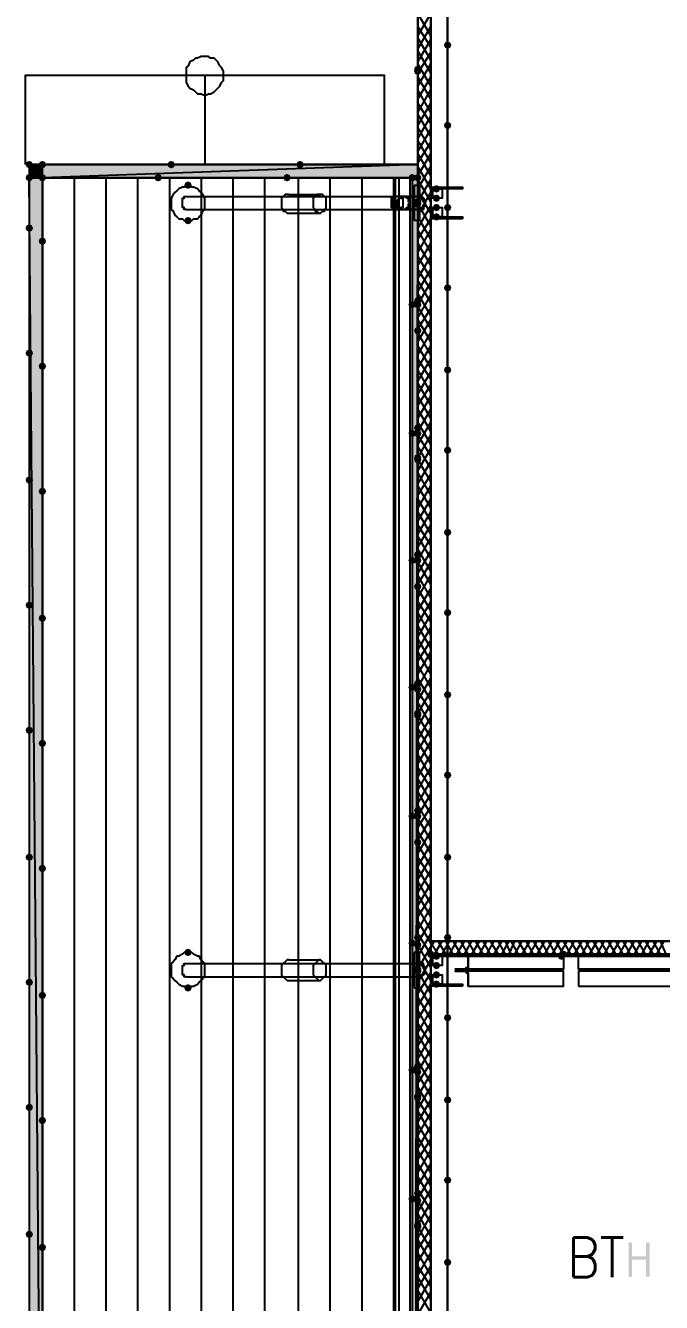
# Model space of a CAD drawing. Header units: millimetres. Extents: x 0 to 420, y 0 to 297.
# Drawn here: x 98.93 to 113.35, y 179.56 to 208.51 of the extents above; entities that cross this region are included whole.
import ezdxf

# ---------------------------------------------------------------- set-up
doc = ezdxf.new("R2010")
doc.units = ezdxf.units.MM
doc.layers.get('0').update_dxf_attribs({"linetype": 'CONTINUOUS'})
doc.styles.get("Standard").update_dxf_attribs({"font": 'STANDARD'})

msp = doc.modelspace()

# ---------------------------------------------------------------- hatches: boundary and pattern name
at = {"true_color": 0x000007}
h = msp.add_hatch(color=0, dxfattribs=at)
h.paths.add_polyline_path([(107.823, 222.546333), (107.823, 204.512333)], flags=0)
h.paths.add_polyline_path([(107.823, 204.512333), (107.823, 222.546333)], flags=0)
for points in [[(108.585, 208.068333), (108.560129, 208.008537), (108.500333, 207.983667), (108.440538, 208.008537), (108.415667, 208.068333), (108.440537, 208.128129), (108.500333, 208.153), (108.560129, 208.128129)], [(108.585, 206.248), (108.560129, 206.188204), (108.500333, 206.163333), (108.440538, 206.188204), (108.415667, 206.248), (108.440537, 206.307796), (108.500333, 206.332667), (108.560129, 206.307796)], [(99.017667, 205.062667), (99.314, 205.062667), (99.017667, 205.359)], [(99.314, 205.359), (99.017667, 205.359), (99.314, 205.062667)], [(102.700667, 204.893333), (102.675796, 204.833537), (102.616, 204.808667), (102.556204, 204.833537), (102.531333, 204.893333), (102.556204, 204.953129), (102.616, 204.978), (102.675796, 204.953129)], [(108.331, 204.808667), (108.306129, 204.748871), (108.246333, 204.724), (108.186537, 204.748871), (108.161667, 204.808667), (108.186537, 204.868462), (108.246333, 204.893333), (108.306129, 204.868463)], [(108.331, 204.597), (108.306129, 204.537204), (108.246333, 204.512333), (108.186537, 204.537204), (108.161667, 204.597), (108.186537, 204.656796), (108.246333, 204.681667), (108.306129, 204.656796)], [(108.331, 204.385333), (108.306129, 204.325537), (108.246333, 204.300667), (108.186537, 204.325537), (108.161667, 204.385333), (108.186537, 204.445129), (108.246333, 204.47), (108.306129, 204.445129)], [(108.585, 204.385333), (108.560129, 204.325537), (108.500333, 204.300667), (108.440538, 204.325537), (108.415667, 204.385333), (108.440537, 204.445129), (108.500333, 204.47), (108.560129, 204.445129)], [(102.700667, 204.089), (102.675796, 204.029204), (102.616, 204.004333), (102.556204, 204.029204), (102.531333, 204.089), (102.556204, 204.148796), (102.616, 204.173667), (102.675796, 204.148796)], [(108.331, 204.173667), (108.306129, 204.113871), (108.246333, 204.089), (108.186537, 204.113871), (108.161667, 204.173667), (108.186537, 204.233462), (108.246333, 204.258333), (108.306129, 204.233463)], [(108.585, 202.565), (108.560129, 202.505204), (108.500333, 202.480333), (108.440538, 202.505204), (108.415667, 202.565), (108.440537, 202.624796), (108.500333, 202.649667), (108.560129, 202.624796)], [(108.585, 200.702333), (108.560129, 200.642537), (108.500333, 200.617667), (108.440538, 200.642537), (108.415667, 200.702333), (108.440537, 200.762129), (108.500333, 200.787), (108.560129, 200.762129)], [(108.585, 198.882), (108.560129, 198.822204), (108.500333, 198.797333), (108.440538, 198.822204), (108.415667, 198.882), (108.440537, 198.941796), (108.500333, 198.966667), (108.560129, 198.941796)], [(108.585, 197.019333), (108.560129, 196.959537), (108.500333, 196.934667), (108.440538, 196.959537), (108.415667, 197.019333), (108.440537, 197.079129), (108.500333, 197.104), (108.560129, 197.079129)], [(108.585, 195.199), (108.560129, 195.139204), (108.500333, 195.114333), (108.440538, 195.139204), (108.415667, 195.199), (108.440537, 195.258796), (108.500333, 195.283667), (108.560129, 195.258796)], [(108.585, 193.336333), (108.560129, 193.276537), (108.500333, 193.251667), (108.440538, 193.276537), (108.415667, 193.336333), (108.440537, 193.396129), (108.500333, 193.421), (108.560129, 193.396129)], [(108.585, 191.516), (108.560129, 191.456204), (108.500333, 191.431333), (108.440538, 191.456204), (108.415667, 191.516), (108.440537, 191.575796), (108.500333, 191.600667), (108.560129, 191.575796)], [(108.585, 189.653333), (108.560129, 189.593537), (108.500333, 189.568667), (108.440538, 189.593537), (108.415667, 189.653333), (108.440537, 189.713129), (108.500333, 189.738), (108.560129, 189.713129)], [(108.585, 187.833), (108.560129, 187.773204), (108.500333, 187.748333), (108.440538, 187.773204), (108.415667, 187.833), (108.440537, 187.892796), (108.500333, 187.917667), (108.560129, 187.892796)], [(102.700667, 187.494333), (102.675796, 187.434537), (102.616, 187.409667), (102.556204, 187.434537), (102.531333, 187.494333), (102.556204, 187.554129), (102.616, 187.579), (102.675796, 187.554129)], [(108.331, 187.409667), (108.306129, 187.349871), (108.246333, 187.325), (108.186537, 187.349871), (108.161667, 187.409667), (108.186537, 187.469462), (108.246333, 187.494333), (108.306129, 187.469463)], [(108.331, 187.198), (108.306129, 187.138204), (108.246333, 187.113333), (108.186537, 187.138204), (108.161667, 187.198), (108.186537, 187.257796), (108.246333, 187.282667), (108.306129, 187.257796)], [(108.331, 186.986333), (108.306129, 186.926537), (108.246333, 186.901667), (108.186537, 186.926537), (108.161667, 186.986333), (108.186537, 187.046129), (108.246333, 187.071), (108.306129, 187.046129)], [(102.700667, 186.69), (102.675796, 186.630204), (102.616, 186.605333), (102.556204, 186.630204), (102.531333, 186.69), (102.556204, 186.749796), (102.616, 186.774667), (102.675796, 186.749796)], [(108.331, 186.774667), (108.306129, 186.714871), (108.246333, 186.69), (108.186537, 186.714871), (108.161667, 186.774667), (108.186537, 186.834462), (108.246333, 186.859333), (108.306129, 186.834463)], [(108.585, 186.012667), (108.560129, 185.952871), (108.500333, 185.928), (108.440538, 185.952871), (108.415667, 186.012667), (108.440537, 186.072462), (108.500333, 186.097333), (108.560129, 186.072463)], [(108.585, 184.15), (108.560129, 184.090204), (108.500333, 184.065333), (108.440538, 184.090204), (108.415667, 184.15), (108.440537, 184.209796), (108.500333, 184.234667), (108.560129, 184.209796)], [(108.585, 182.329667), (108.560129, 182.269871), (108.500333, 182.245), (108.440538, 182.269871), (108.415667, 182.329667), (108.440537, 182.389462), (108.500333, 182.414333), (108.560129, 182.389463)], [(112.601375, 180.16802), (112.601375, 180.8846), (112.611366, 180.914366), (112.641614, 180.924287), (112.671379, 180.914366), (112.681301, 180.8846), (112.681301, 180.605685), (112.999353, 180.605685), (112.999353, 180.8846), (113.009274, 180.914366), (113.03904, 180.924287), (113.069081, 180.914366), (113.079279, 180.8846), (113.079279, 180.16802), (113.069081, 180.138254), (113.03904, 180.128333), (113.009274, 180.138254), (112.999353, 180.16802), (112.999353, 180.52631), (112.681301, 180.52631), (112.681301, 180.16802), (112.671379, 180.138254), (112.641614, 180.128333), (112.611366, 180.138254)], [(108.585, 180.467), (108.560129, 180.407204), (108.500333, 180.382333), (108.440538, 180.407204), (108.415667, 180.467), (108.440537, 180.526796), (108.500333, 180.551667), (108.560129, 180.526796)]]:
    msp.add_hatch(color=0, dxfattribs=at).paths.add_polyline_path(points, flags=0)
at = {"true_color": 0x0000fe}
for points in [[(107.907667, 207.518), (107.882796, 207.458204), (107.823, 207.433333), (107.763204, 207.458204), (107.738333, 207.518), (107.763204, 207.577796), (107.823, 207.602667), (107.882796, 207.577796)], [(107.907667, 207.475667), (107.882796, 207.415871), (107.823, 207.391), (107.763204, 207.415871), (107.738333, 207.475667), (107.763204, 207.535462), (107.823, 207.560333), (107.882796, 207.535463)], [(99.102333, 205.359), (99.077463, 205.299204), (99.017667, 205.274333), (98.957871, 205.299204), (98.933, 205.359), (98.957871, 205.418796), (99.017667, 205.443667), (99.077462, 205.418796)], [(99.102333, 205.359), (99.077463, 205.299204), (99.017667, 205.274333), (98.957871, 205.299204), (98.933, 205.359), (98.957871, 205.418796), (99.017667, 205.443667), (99.077462, 205.418796)], [(99.102333, 205.359), (99.077463, 205.299204), (99.017667, 205.274333), (98.957871, 205.299204), (98.933, 205.359), (98.957871, 205.418796), (99.017667, 205.443667), (99.077462, 205.418796)], [(99.398667, 205.359), (99.373796, 205.299204), (99.314, 205.274333), (99.254204, 205.299204), (99.229333, 205.359), (99.254204, 205.418796), (99.314, 205.443667), (99.373796, 205.418796)], [(99.398667, 205.359), (99.373796, 205.299204), (99.314, 205.274333), (99.254204, 205.299204), (99.229333, 205.359), (99.254204, 205.418796), (99.314, 205.443667), (99.373796, 205.418796)], [(102.319667, 205.359), (102.294796, 205.299204), (102.235, 205.274333), (102.175204, 205.299204), (102.150333, 205.359), (102.175204, 205.418796), (102.235, 205.443667), (102.294796, 205.418796)], [(105.240667, 205.359), (105.215796, 205.299204), (105.156, 205.274333), (105.096204, 205.299204), (105.071333, 205.359), (105.096204, 205.418796), (105.156, 205.443667), (105.215796, 205.418796)], [(99.102333, 205.062667), (99.077463, 205.002871), (99.017667, 204.978), (98.957871, 205.002871), (98.933, 205.062667), (98.957871, 205.122462), (99.017667, 205.147333), (99.077462, 205.122463)], [(99.398667, 205.062667), (99.373796, 205.002871), (99.314, 204.978), (99.254204, 205.002871), (99.229333, 205.062667), (99.254204, 205.122462), (99.314, 205.147333), (99.373796, 205.122463)], [(99.398667, 205.062667), (99.373796, 205.002871), (99.314, 204.978), (99.254204, 205.002871), (99.229333, 205.062667), (99.254204, 205.122462), (99.314, 205.147333), (99.373796, 205.122463)], [(99.398667, 205.062667), (99.373796, 205.002871), (99.314, 204.978), (99.254204, 205.002871), (99.229333, 205.062667), (99.254204, 205.122462), (99.314, 205.147333), (99.373796, 205.122463)], [(102.023333, 205.062667), (101.998463, 205.002871), (101.938667, 204.978), (101.878871, 205.002871), (101.854, 205.062667), (101.878871, 205.122462), (101.938667, 205.147333), (101.998462, 205.122463)], [(104.944333, 205.062667), (104.919462, 205.002871), (104.859667, 204.978), (104.799871, 205.002871), (104.775, 205.062667), (104.799871, 205.122462), (104.859667, 205.147333), (104.919462, 205.122463)], [(107.780667, 205.062667), (107.755796, 205.002871), (107.696, 204.978), (107.636204, 205.002871), (107.611333, 205.062667), (107.636204, 205.122462), (107.696, 205.147333), (107.755796, 205.122463)], [(107.780667, 205.062667), (107.755796, 205.002871), (107.696, 204.978), (107.636204, 205.002871), (107.611333, 205.062667), (107.636204, 205.122462), (107.696, 205.147333), (107.755796, 205.122463)], [(107.907667, 205.062667), (107.882796, 205.002871), (107.823, 204.978), (107.763204, 205.002871), (107.738333, 205.062667), (107.763204, 205.122462), (107.823, 205.147333), (107.882796, 205.122463)], [(107.907667, 205.062667), (107.882796, 205.002871), (107.823, 204.978), (107.763204, 205.002871), (107.738333, 205.062667), (107.763204, 205.122462), (107.823, 205.147333), (107.882796, 205.122463)], [(107.907667, 205.062667), (107.882796, 205.002871), (107.823, 204.978), (107.763204, 205.002871), (107.738333, 205.062667), (107.763204, 205.122462), (107.823, 205.147333), (107.882796, 205.122463)], [(107.907667, 204.512333), (107.882796, 204.452537), (107.823, 204.427667), (107.763204, 204.452537), (107.738333, 204.512333), (107.763204, 204.572129), (107.823, 204.597), (107.882796, 204.572129)], [(107.907667, 204.47), (107.882796, 204.410204), (107.823, 204.385333), (107.763204, 204.410204), (107.738333, 204.47), (107.763204, 204.529796), (107.823, 204.554667), (107.882796, 204.529796)], [(99.102333, 203.919667), (99.077463, 203.859871), (99.017667, 203.835), (98.957871, 203.859871), (98.933, 203.919667), (98.957871, 203.979462), (99.017667, 204.004333), (99.077462, 203.979463)], [(99.398667, 203.623333), (99.373796, 203.563538), (99.314, 203.538667), (99.254204, 203.563538), (99.229333, 203.623333), (99.254204, 203.683129), (99.314, 203.708), (99.373796, 203.683129)], [(107.780667, 202.184), (107.755796, 202.124204), (107.696, 202.099333), (107.636204, 202.124204), (107.611333, 202.184), (107.636204, 202.243796), (107.696, 202.268667), (107.755796, 202.243796)], [(107.907667, 202.268667), (107.882796, 202.208871), (107.823, 202.184), (107.763204, 202.208871), (107.738333, 202.268667), (107.763204, 202.328462), (107.823, 202.353333), (107.882796, 202.328463)], [(107.907667, 202.184), (107.882796, 202.124204), (107.823, 202.099333), (107.763204, 202.124204), (107.738333, 202.184), (107.763204, 202.243796), (107.823, 202.268667), (107.882796, 202.243796)], [(107.907667, 202.184), (107.882796, 202.124204), (107.823, 202.099333), (107.763204, 202.124204), (107.738333, 202.184), (107.763204, 202.243796), (107.823, 202.268667), (107.882796, 202.243796)], [(107.907667, 201.591333), (107.882796, 201.531537), (107.823, 201.506667), (107.763204, 201.531537), (107.738333, 201.591333), (107.763204, 201.651129), (107.823, 201.676), (107.882796, 201.651129)], [(107.907667, 201.591333), (107.882796, 201.531537), (107.823, 201.506667), (107.763204, 201.531537), (107.738333, 201.591333), (107.763204, 201.651129), (107.823, 201.676), (107.882796, 201.651129)], [(99.102333, 201.083333), (99.077463, 201.023537), (99.017667, 200.998667), (98.957871, 201.023537), (98.933, 201.083333), (98.957871, 201.143129), (99.017667, 201.168), (99.077462, 201.143129)], [(99.398667, 200.787), (99.373796, 200.727204), (99.314, 200.702333), (99.254204, 200.727204), (99.229333, 200.787), (99.254204, 200.846796), (99.314, 200.871667), (99.373796, 200.846796)], [(107.780667, 199.263), (107.755796, 199.203204), (107.696, 199.178333), (107.636204, 199.203204), (107.611333, 199.263), (107.636204, 199.322796), (107.696, 199.347667), (107.755796, 199.322796)], [(107.907667, 199.39), (107.882796, 199.330204), (107.823, 199.305333), (107.763204, 199.330204), (107.738333, 199.39), (107.763204, 199.449796), (107.823, 199.474667), (107.882796, 199.449796)], [(107.907667, 199.263), (107.882796, 199.203204), (107.823, 199.178333), (107.763204, 199.203204), (107.738333, 199.263), (107.763204, 199.322796), (107.823, 199.347667), (107.882796, 199.322796)], [(107.907667, 199.263), (107.882796, 199.203204), (107.823, 199.178333), (107.763204, 199.203204), (107.738333, 199.263), (107.763204, 199.322796), (107.823, 199.347667), (107.882796, 199.322796)], [(107.907667, 198.712667), (107.882796, 198.652871), (107.823, 198.628), (107.763204, 198.652871), (107.738333, 198.712667), (107.763204, 198.772462), (107.823, 198.797333), (107.882796, 198.772463)], [(107.907667, 198.670333), (107.882796, 198.610537), (107.823, 198.585667), (107.763204, 198.610537), (107.738333, 198.670333), (107.763204, 198.730129), (107.823, 198.755), (107.882796, 198.730129)], [(99.102333, 198.204667), (99.077463, 198.144871), (99.017667, 198.12), (98.957871, 198.144871), (98.933, 198.204667), (98.957871, 198.264462), (99.017667, 198.289333), (99.077462, 198.264463)], [(99.398667, 197.950667), (99.373796, 197.890871), (99.314, 197.866), (99.254204, 197.890871), (99.229333, 197.950667), (99.254204, 198.010462), (99.314, 198.035333), (99.373796, 198.010463)], [(107.780667, 196.384333), (107.755796, 196.324537), (107.696, 196.299667), (107.636204, 196.324537), (107.611333, 196.384333), (107.636204, 196.444129), (107.696, 196.469), (107.755796, 196.444129)], [(107.907667, 196.511333), (107.882796, 196.451537), (107.823, 196.426667), (107.763204, 196.451537), (107.738333, 196.511333), (107.763204, 196.571129), (107.823, 196.596), (107.882796, 196.571129)], [(107.907667, 196.384333), (107.882796, 196.324537), (107.823, 196.299667), (107.763204, 196.324537), (107.738333, 196.384333), (107.763204, 196.444129), (107.823, 196.469), (107.882796, 196.444129)], [(107.907667, 196.384333), (107.882796, 196.324537), (107.823, 196.299667), (107.763204, 196.324537), (107.738333, 196.384333), (107.763204, 196.444129), (107.823, 196.469), (107.882796, 196.444129)], [(107.907667, 195.791667), (107.882796, 195.731871), (107.823, 195.707), (107.763204, 195.731871), (107.738333, 195.791667), (107.763204, 195.851462), (107.823, 195.876333), (107.882796, 195.851463)], [(107.907667, 195.791667), (107.882796, 195.731871), (107.823, 195.707), (107.763204, 195.731871), (107.738333, 195.791667), (107.763204, 195.851462), (107.823, 195.876333), (107.882796, 195.851463)], [(99.102333, 195.368333), (99.077463, 195.308538), (99.017667, 195.283667), (98.957871, 195.308538), (98.933, 195.368333), (98.957871, 195.428129), (99.017667, 195.453), (99.077462, 195.428129)], [(99.398667, 195.072), (99.373796, 195.012204), (99.314, 194.987333), (99.254204, 195.012204), (99.229333, 195.072), (99.254204, 195.131796), (99.314, 195.156667), (99.373796, 195.131796)], [(107.780667, 193.505667), (107.755796, 193.445871), (107.696, 193.421), (107.636204, 193.445871), (107.611333, 193.505667), (107.636204, 193.565462), (107.696, 193.590333), (107.755796, 193.565463)], [(107.907667, 193.590333), (107.882796, 193.530537), (107.823, 193.505667), (107.763204, 193.530537), (107.738333, 193.590333), (107.763204, 193.650129), (107.823, 193.675), (107.882796, 193.650129)], [(107.907667, 193.463333), (107.882796, 193.403537), (107.823, 193.378667), (107.763204, 193.403537), (107.738333, 193.463333), (107.763204, 193.523129), (107.823, 193.548), (107.882796, 193.523129)], [(107.907667, 193.463333), (107.882796, 193.403537), (107.823, 193.378667), (107.763204, 193.403537), (107.738333, 193.463333), (107.763204, 193.523129), (107.823, 193.548), (107.882796, 193.523129)], [(107.907667, 192.913), (107.882796, 192.853204), (107.823, 192.828333), (107.763204, 192.853204), (107.738333, 192.913), (107.763204, 192.972796), (107.823, 192.997667), (107.882796, 192.972796)], [(107.907667, 192.870667), (107.882796, 192.810871), (107.823, 192.786), (107.763204, 192.810871), (107.738333, 192.870667), (107.763204, 192.930462), (107.823, 192.955333), (107.882796, 192.930463)], [(99.102333, 192.532), (99.077463, 192.472204), (99.017667, 192.447333), (98.957871, 192.472204), (98.933, 192.532), (98.957871, 192.591796), (99.017667, 192.616667), (99.077462, 192.591796)], [(99.398667, 192.235667), (99.373796, 192.175871), (99.314, 192.151), (99.254204, 192.175871), (99.229333, 192.235667), (99.254204, 192.295462), (99.314, 192.320333), (99.373796, 192.295463)], [(107.780667, 190.584667), (107.755796, 190.524871), (107.696, 190.5), (107.636204, 190.524871), (107.611333, 190.584667), (107.636204, 190.644462), (107.696, 190.669333), (107.755796, 190.644463)], [(107.907667, 190.711667), (107.882796, 190.651871), (107.823, 190.627), (107.763204, 190.651871), (107.738333, 190.711667), (107.763204, 190.771462), (107.823, 190.796333), (107.882796, 190.771463)], [(107.907667, 190.584667), (107.882796, 190.524871), (107.823, 190.5), (107.763204, 190.524871), (107.738333, 190.584667), (107.763204, 190.644462), (107.823, 190.669333), (107.882796, 190.644463)], [(107.907667, 190.584667), (107.882796, 190.524871), (107.823, 190.5), (107.763204, 190.524871), (107.738333, 190.584667), (107.763204, 190.644462), (107.823, 190.669333), (107.882796, 190.644463)], [(107.907667, 189.992), (107.882796, 189.932204), (107.823, 189.907333), (107.763204, 189.932204), (107.738333, 189.992), (107.763204, 190.051796), (107.823, 190.076667), (107.882796, 190.051796)], [(107.907667, 189.992), (107.882796, 189.932204), (107.823, 189.907333), (107.763204, 189.932204), (107.738333, 189.992), (107.763204, 190.051796), (107.823, 190.076667), (107.882796, 190.051796)], [(99.102333, 189.653333), (99.077463, 189.593537), (99.017667, 189.568667), (98.957871, 189.593537), (98.933, 189.653333), (98.957871, 189.713129), (99.017667, 189.738), (99.077462, 189.713129)], [(99.398667, 189.399333), (99.373796, 189.339538), (99.314, 189.314667), (99.254204, 189.339538), (99.229333, 189.399333), (99.254204, 189.459129), (99.314, 189.484), (99.373796, 189.459129)], [(107.780667, 187.706), (107.755796, 187.646204), (107.696, 187.621333), (107.636204, 187.646204), (107.611333, 187.706), (107.636204, 187.765796), (107.696, 187.790667), (107.755796, 187.765796)], [(107.907667, 187.833), (107.882796, 187.773204), (107.823, 187.748333), (107.763204, 187.773204), (107.738333, 187.833), (107.763204, 187.892796), (107.823, 187.917667), (107.882796, 187.892796)], [(107.907667, 187.663667), (107.882796, 187.603871), (107.823, 187.579), (107.763204, 187.603871), (107.738333, 187.663667), (107.763204, 187.723462), (107.823, 187.748333), (107.882796, 187.723463)], [(107.907667, 187.663667), (107.882796, 187.603871), (107.823, 187.579), (107.763204, 187.603871), (107.738333, 187.663667), (107.763204, 187.723462), (107.823, 187.748333), (107.882796, 187.723463)], [(108.204, 187.452), (108.179129, 187.392204), (108.119333, 187.367333), (108.059538, 187.392204), (108.034667, 187.452), (108.059537, 187.511796), (108.119333, 187.536667), (108.179129, 187.511796)], [(111.167333, 187.409667), (111.142463, 187.349871), (111.082667, 187.325), (111.022871, 187.349871), (110.998, 187.409667), (111.022871, 187.469462), (111.082667, 187.494333), (111.142462, 187.469463)], [(111.209667, 187.452), (111.184796, 187.392204), (111.125, 187.367333), (111.065204, 187.392204), (111.040333, 187.452), (111.065204, 187.511796), (111.125, 187.536667), (111.184796, 187.511796)], [(107.907667, 187.113333), (107.882796, 187.053537), (107.823, 187.028667), (107.763204, 187.053537), (107.738333, 187.113333), (107.763204, 187.173129), (107.823, 187.198), (107.882796, 187.173129)], [(107.907667, 187.071), (107.882796, 187.011204), (107.823, 186.986333), (107.763204, 187.011204), (107.738333, 187.071), (107.763204, 187.130796), (107.823, 187.155667), (107.882796, 187.130796)], [(99.102333, 186.817), (99.077463, 186.757204), (99.017667, 186.732333), (98.957871, 186.757204), (98.933, 186.817), (98.957871, 186.876796), (99.017667, 186.901667), (99.077462, 186.876796)], [(99.398667, 186.520667), (99.373796, 186.460871), (99.314, 186.436), (99.254204, 186.460871), (99.229333, 186.520667), (99.254204, 186.580462), (99.314, 186.605333), (99.373796, 186.580463)], [(107.780667, 184.827333), (107.755796, 184.767537), (107.696, 184.742667), (107.636204, 184.767537), (107.611333, 184.827333), (107.636204, 184.887129), (107.696, 184.912), (107.755796, 184.887129)], [(107.907667, 184.912), (107.882796, 184.852204), (107.823, 184.827333), (107.763204, 184.852204), (107.738333, 184.912), (107.763204, 184.971796), (107.823, 184.996667), (107.882796, 184.971796)], [(107.907667, 184.785), (107.882796, 184.725204), (107.823, 184.700333), (107.763204, 184.725204), (107.738333, 184.785), (107.763204, 184.844796), (107.823, 184.869667), (107.882796, 184.844796)], [(107.907667, 184.785), (107.882796, 184.725204), (107.823, 184.700333), (107.763204, 184.725204), (107.738333, 184.785), (107.763204, 184.844796), (107.823, 184.869667), (107.882796, 184.844796)], [(107.907667, 184.234667), (107.882796, 184.174871), (107.823, 184.15), (107.763204, 184.174871), (107.738333, 184.234667), (107.763204, 184.294462), (107.823, 184.319333), (107.882796, 184.294463)], [(107.907667, 184.192333), (107.882796, 184.132537), (107.823, 184.107667), (107.763204, 184.132537), (107.738333, 184.192333), (107.763204, 184.252129), (107.823, 184.277), (107.882796, 184.252129)], [(99.102333, 183.980667), (99.077463, 183.920871), (99.017667, 183.896), (98.957871, 183.920871), (98.933, 183.980667), (98.957871, 184.040462), (99.017667, 184.065333), (99.077462, 184.040463)], [(99.398667, 183.684333), (99.373796, 183.624537), (99.314, 183.599667), (99.254204, 183.624537), (99.229333, 183.684333), (99.254204, 183.744129), (99.314, 183.769), (99.373796, 183.744129)], [(107.780667, 181.906333), (107.755796, 181.846537), (107.696, 181.821667), (107.636204, 181.846537), (107.611333, 181.906333), (107.636204, 181.966129), (107.696, 181.991), (107.755796, 181.966129)], [(107.907667, 182.033333), (107.882796, 181.973537), (107.823, 181.948667), (107.763204, 181.973537), (107.738333, 182.033333), (107.763204, 182.093129), (107.823, 182.118), (107.882796, 182.093129)], [(107.907667, 181.864), (107.882796, 181.804204), (107.823, 181.779333), (107.763204, 181.804204), (107.738333, 181.864), (107.763204, 181.923796), (107.823, 181.948667), (107.882796, 181.923796)], [(107.907667, 181.864), (107.882796, 181.804204), (107.823, 181.779333), (107.763204, 181.804204), (107.738333, 181.864), (107.763204, 181.923796), (107.823, 181.948667), (107.882796, 181.923796)], [(107.907667, 181.313667), (107.882796, 181.253871), (107.823, 181.229), (107.763204, 181.253871), (107.738333, 181.313667), (107.763204, 181.373462), (107.823, 181.398333), (107.882796, 181.373463)], [(107.907667, 181.271333), (107.882796, 181.211537), (107.823, 181.186667), (107.763204, 181.211537), (107.738333, 181.271333), (107.763204, 181.331129), (107.823, 181.356), (107.882796, 181.331129)], [(99.102333, 181.102), (99.077463, 181.042204), (99.017667, 181.017333), (98.957871, 181.042204), (98.933, 181.102), (98.957871, 181.161796), (99.017667, 181.186667), (99.077462, 181.161796)], [(99.398667, 180.805667), (99.373796, 180.745871), (99.314, 180.721), (99.254204, 180.745871), (99.229333, 180.805667), (99.254204, 180.865462), (99.314, 180.890333), (99.373796, 180.865463)]]:
    msp.add_hatch(color=0, dxfattribs=at).paths.add_polyline_path(points, flags=0)
at = {"true_color": 0x000007}
h = msp.add_hatch(color=0, dxfattribs=at)
h.paths.add_polyline_path([(99.314, 205.359), (107.823, 205.359), (99.314, 205.062667)], flags=0)
h.paths.add_polyline_path([(107.823, 205.359), (99.314, 205.062667), (107.823, 205.062667)], flags=0)
h = msp.add_hatch(color=0, dxfattribs=at)
h.paths.add_polyline_path([(99.314, 205.062667), (99.314, 169.714333), (99.017667, 205.062667)], flags=0)
h.paths.add_polyline_path([(99.314, 169.714333), (99.017667, 205.062667), (99.017667, 169.714333)], flags=0)
h = msp.add_hatch(color=0, dxfattribs=at)
h.paths.add_polyline_path([(107.823, 122.766667), (107.696, 122.766667), (107.823, 205.062667)], flags=0)
h.paths.add_polyline_path([(107.696, 122.766667), (107.823, 205.062667), (107.696, 205.062667)], flags=0)
h = msp.add_hatch(color=0, dxfattribs=at)
h.paths.add_polyline_path([(107.823, 204.47), (107.823, 187.113333)], flags=0)
h.paths.add_polyline_path([(107.823, 187.113333), (107.823, 204.47)], flags=0)
h = msp.add_hatch(color=0, dxfattribs=at)
h.paths.add_polyline_path([(120.099667, 187.452), (108.119333, 187.452), (120.099667, 187.409667)], flags=0)
h.paths.add_polyline_path([(108.119333, 187.452), (120.099667, 187.409667), (108.119333, 187.409667)], flags=0)
h = msp.add_hatch(color=0, dxfattribs=at)
h.paths.add_polyline_path([(107.823, 187.071), (107.823, 169.714333)], flags=0)
h.paths.add_polyline_path([(107.823, 169.714333), (107.823, 187.071)], flags=0)

# ---------------------------------------------------------------- linework, layer by layer
at = {"color": 0, "true_color": 0x000007}
for points in [[(107.823, 204.512333), (107.823, 222.546333), (107.823, 204.512333), (107.823, 222.546333)], [(107.823, 222.546333), (107.823, 105.579333)], [(108.119333, 187.748333), (108.119333, 222.25)], [(107.823, 208.28), (108.119333, 208.788)], [(108.119333, 208.28), (107.823, 208.788)], [(107.823, 207.983667), (108.119333, 208.491667)], [(108.119333, 208.026), (107.823, 208.491667)], [(108.119333, 207.729667), (107.823, 208.237667)], [(107.823, 207.687333), (108.119333, 208.195333)], [(108.119333, 207.433333), (107.823, 207.941333)], [(107.823, 207.433333), (108.119333, 207.899)], [(107.823, 207.137), (108.119333, 207.645)], [(108.119333, 207.137), (107.823, 207.645)], [(98.933, 205.359), (98.933, 207.391), (107.061, 207.391), (107.061, 205.359)], [(102.997, 207.391), (102.997, 205.359)], [(107.823, 206.840667), (108.119333, 207.348667)], [(108.119333, 206.840667), (107.823, 207.348667)], [(107.823, 206.544333), (108.119333, 207.052333)], [(108.119333, 206.544333), (107.823, 207.052333)], [(107.823, 206.248), (108.119333, 206.756)], [(108.119333, 206.290333), (107.823, 206.756)], [(108.119333, 205.994), (107.823, 206.502)], [(107.823, 205.951667), (108.119333, 206.459667)], [(108.119333, 205.697667), (107.823, 206.205667)], [(107.823, 205.655333), (108.119333, 206.163333)], [(108.119333, 205.401333), (107.823, 205.909333)], [(107.823, 205.401333), (108.119333, 205.867)], [(107.823, 205.105), (108.119333, 205.613)], [(108.119333, 205.105), (107.823, 205.613)], [(99.017667, 205.359), (99.017667, 205.062667)], [(99.314, 169.714333), (99.314, 205.062667), (107.823, 205.062667), (107.823, 205.359), (99.017667, 205.359)], [(107.823, 204.808667), (108.119333, 205.316667)], [(108.119333, 204.808667), (107.823, 205.316667)], [(99.017667, 205.062667), (99.017667, 169.714333)], [(99.017667, 205.062667), (99.017667, 169.714333), (99.314, 169.714333), (99.314, 158.115)], [(99.314, 205.062667), (107.823, 205.062667)], [(107.823, 205.062667), (107.696, 205.062667)], [(107.696, 205.062667), (107.696, 122.766667)], [(107.823, 122.470333), (107.823, 205.062667), (107.696, 205.062667)], [(107.823, 122.470333), (107.823, 205.062667), (107.823, 122.470333), (107.823, 205.062667)], [(107.823, 122.470333), (107.823, 122.766667), (107.823, 205.062667)], [(107.823, 204.512333), (108.119333, 205.020333)], [(108.119333, 204.512333), (107.823, 205.020333)], [(102.616, 204.893333), (102.531333, 204.851), (102.489, 204.851), (102.404333, 204.808667), (102.362, 204.766333), (102.319667, 204.724), (102.277333, 204.681667), (102.235, 204.597), (102.235, 204.554667), (102.235, 204.47), (102.235, 204.427667), (102.235, 204.343), (102.277333, 204.300667), (102.319667, 204.216), (102.362, 204.173667), (102.404333, 204.131333), (102.489, 204.131333), (102.531333, 204.089), (102.616, 204.089)], [(107.738333, 204.893333), (107.738333, 204.851), (107.738333, 204.808667), (107.738333, 204.766333), (107.738333, 204.724), (107.738333, 204.681667), (107.738333, 204.597), (107.738333, 204.554667), (107.738333, 204.47), (107.738333, 204.427667), (107.738333, 204.343), (107.738333, 204.300667), (107.738333, 204.216), (107.738333, 204.173667), (107.738333, 204.131333), (107.738333, 204.089)], [(107.738333, 204.893333), (107.865333, 204.893333), (107.865333, 204.851), (107.865333, 204.808667), (107.865333, 204.766333), (107.865333, 204.724), (107.865333, 204.681667), (107.865333, 204.597), (107.865333, 204.554667), (107.865333, 204.47), (107.865333, 204.427667), (107.865333, 204.343), (107.865333, 204.300667), (107.865333, 204.216), (107.865333, 204.173667), (107.865333, 204.131333), (107.865333, 204.089), (107.738333, 204.089)], [(107.823, 204.216), (108.119333, 204.724)], [(108.119333, 204.258333), (107.823, 204.724)], [(108.161667, 204.808667), (108.161667, 204.851)], [(108.331, 204.808667), (108.331, 204.851)], [(108.500333, 204.131333), (108.500333, 204.851)], [(108.669667, 204.808667), (108.669667, 204.851)], [(108.839, 204.808667), (108.839, 204.851)], [(102.573667, 204.343), (102.531333, 204.343), (102.531333, 204.385333), (102.489, 204.385333), (102.489, 204.427667), (102.489, 204.47), (102.489, 204.512333), (102.489, 204.554667), (102.489, 204.597), (102.531333, 204.597), (102.531333, 204.639333), (102.573667, 204.639333)], [(102.573667, 204.639333), (107.907667, 204.639333)], [(104.902, 204.681667), (104.859667, 204.681667), (104.817333, 204.681667), (104.775, 204.639333), (104.732667, 204.597), (104.732667, 204.554667), (104.732667, 204.512333), (104.732667, 204.47), (104.732667, 204.427667), (104.732667, 204.385333), (104.775, 204.343), (104.775, 204.300667), (104.817333, 204.300667), (104.859667, 204.258333), (104.902, 204.258333)], [(104.902, 204.681667), (105.621667, 204.681667)], [(107.823, 204.47), (107.823, 187.113333), (107.823, 204.47), (107.823, 187.113333)], [(108.119333, 203.962), (107.823, 204.47)], [(102.573667, 204.343), (107.907667, 204.343)], [(104.902, 204.258333), (105.621667, 204.258333)], [(107.823, 203.919667), (108.119333, 204.427667)], [(108.119333, 203.665667), (107.823, 204.173667)], [(108.161667, 204.131333), (108.161667, 204.173667)], [(108.331, 204.131333), (108.331, 204.173667)], [(108.669667, 204.131333), (108.669667, 204.173667)], [(108.839, 204.131333), (108.839, 204.173667)], [(107.823, 203.665667), (108.119333, 204.131333)], [(107.823, 203.369333), (108.119333, 203.877333)], [(108.119333, 203.369333), (107.823, 203.877333)], [(107.823, 203.073), (108.119333, 203.581)], [(108.119333, 203.073), (107.823, 203.581)], [(107.823, 202.776667), (108.119333, 203.284667)], [(108.119333, 202.776667), (107.823, 203.284667)], [(107.823, 202.480333), (108.119333, 202.988333)], [(108.119333, 202.522667), (107.823, 202.988333)], [(108.119333, 202.226333), (107.823, 202.734333)], [(107.823, 202.184), (108.119333, 202.692)], [(108.119333, 201.93), (107.823, 202.438)], [(107.823, 201.887667), (108.119333, 202.395667)], [(108.119333, 201.633667), (107.823, 202.141667)], [(107.823, 201.633667), (108.119333, 202.099333)], [(107.823, 201.337333), (108.119333, 201.845333)], [(108.119333, 201.337333), (107.823, 201.845333)], [(107.823, 201.041), (108.119333, 201.549)], [(108.119333, 201.041), (107.823, 201.549)], [(107.823, 200.744667), (108.119333, 201.252667)], [(108.119333, 200.744667), (107.823, 201.252667)], [(107.823, 200.448333), (108.119333, 200.956333)], [(108.119333, 200.490667), (107.823, 200.956333)], [(108.119333, 200.194333), (107.823, 200.702333)], [(107.823, 200.152), (108.119333, 200.66)], [(108.119333, 199.898), (107.823, 200.406)], [(107.823, 199.898), (108.119333, 200.363667)], [(107.823, 199.601667), (108.119333, 200.109667)], [(108.119333, 199.601667), (107.823, 200.109667)], [(107.823, 199.305333), (108.119333, 199.813333)], [(108.119333, 199.305333), (107.823, 199.813333)], [(107.823, 199.009), (108.119333, 199.517)], [(108.119333, 199.009), (107.823, 199.517)], [(107.823, 198.712667), (108.119333, 199.220667)], [(108.119333, 198.755), (107.823, 199.220667)], [(108.119333, 198.458667), (107.823, 198.966667)], [(107.823, 198.416333), (108.119333, 198.924333)], [(108.119333, 198.162333), (107.823, 198.670333)], [(107.823, 198.12), (108.119333, 198.628)], [(108.119333, 197.866), (107.823, 198.374)], [(107.823, 197.866), (108.119333, 198.331667)], [(107.823, 197.569667), (108.119333, 198.077667)], [(108.119333, 197.569667), (107.823, 198.077667)], [(107.823, 197.273333), (108.119333, 197.781333)], [(108.119333, 197.273333), (107.823, 197.781333)], [(107.823, 196.977), (108.119333, 197.485)], [(108.119333, 196.977), (107.823, 197.485)], [(107.823, 196.680667), (108.119333, 197.188667)], [(108.119333, 196.723), (107.823, 197.188667)], [(108.119333, 196.426667), (107.823, 196.934667)], [(107.823, 196.384333), (108.119333, 196.892333)], [(108.119333, 196.130333), (107.823, 196.638333)], [(107.823, 196.088), (108.119333, 196.596)], [(107.823, 195.834), (108.119333, 196.342)], [(108.119333, 195.834), (107.823, 196.342)], [(107.823, 195.537667), (108.119333, 196.045667)], [(108.119333, 195.537667), (107.823, 196.045667)], [(107.823, 195.241333), (108.119333, 195.749333)], [(108.119333, 195.241333), (107.823, 195.749333)], [(107.823, 194.945), (108.119333, 195.453)], [(108.119333, 194.987333), (107.823, 195.453)], [(108.119333, 194.691), (107.823, 195.199)], [(107.823, 194.648667), (108.119333, 195.156667)], [(108.119333, 194.394667), (107.823, 194.902667)], [(107.823, 194.352333), (108.119333, 194.860333)], [(108.119333, 194.098333), (107.823, 194.606333)], [(107.823, 194.098333), (108.119333, 194.564)], [(107.823, 193.802), (108.119333, 194.31)], [(108.119333, 193.802), (107.823, 194.31)], [(107.823, 193.505667), (108.119333, 194.013667)], [(108.119333, 193.505667), (107.823, 194.013667)], [(107.823, 193.209333), (108.119333, 193.717333)], [(108.119333, 193.209333), (107.823, 193.717333)], [(107.823, 192.913), (108.119333, 193.421)], [(108.119333, 192.955333), (107.823, 193.421)], [(108.119333, 192.659), (107.823, 193.167)], [(107.823, 192.616667), (108.119333, 193.124667)], [(108.119333, 192.362667), (107.823, 192.870667)], [(107.823, 192.320333), (108.119333, 192.828333)], [(107.823, 192.066333), (108.119333, 192.574333)], [(108.119333, 192.066333), (107.823, 192.574333)], [(107.823, 191.77), (108.119333, 192.278)], [(108.119333, 191.77), (107.823, 192.278)], [(107.823, 191.473667), (108.119333, 191.981667)], [(108.119333, 191.473667), (107.823, 191.981667)], [(107.823, 191.177333), (108.119333, 191.685333)], [(108.119333, 191.219667), (107.823, 191.685333)], [(108.119333, 190.923333), (107.823, 191.431333)], [(107.823, 190.881), (108.119333, 191.389)], [(108.119333, 190.627), (107.823, 191.135)], [(107.823, 190.584667), (108.119333, 191.092667)], [(108.119333, 190.330667), (107.823, 190.838667)], [(107.823, 190.330667), (108.119333, 190.796333)], [(107.823, 190.034333), (108.119333, 190.542333)], [(108.119333, 190.034333), (107.823, 190.542333)], [(107.823, 189.738), (108.119333, 190.246)], [(108.119333, 189.738), (107.823, 190.246)], [(107.823, 189.441667), (108.119333, 189.949667)], [(108.119333, 189.441667), (107.823, 189.949667)], [(107.823, 189.145333), (108.119333, 189.653333)], [(108.119333, 189.187667), (107.823, 189.653333)], [(108.119333, 188.891333), (107.823, 189.399333)], [(107.823, 188.849), (108.119333, 189.357)], [(108.119333, 188.595), (107.823, 189.103)], [(107.823, 188.552667), (108.119333, 189.060667)], [(108.119333, 188.298667), (107.823, 188.806667)], [(107.823, 188.298667), (108.119333, 188.764333)], [(107.823, 188.002333), (108.119333, 188.510333)], [(108.119333, 188.002333), (107.823, 188.510333)], [(107.823, 187.706), (108.119333, 188.214)], [(108.119333, 187.706), (107.823, 188.214)], [(107.823, 187.409667), (108.119333, 187.917667)], [(108.119333, 187.452), (107.823, 187.917667)], [(108.119333, 187.155667), (107.823, 187.663667)], [(108.119333, 187.621333), (108.204, 187.748333)], [(127.338667, 187.748333), (108.119333, 187.748333)], [(108.288667, 187.452), (108.119333, 187.706)], [(108.204, 187.452), (108.373333, 187.748333)], [(108.458, 187.452), (108.288667, 187.748333)], [(108.373333, 187.452), (108.542667, 187.748333)], [(108.627333, 187.452), (108.458, 187.748333)], [(108.542667, 187.452), (108.712, 187.748333)], [(108.796667, 187.452), (108.627333, 187.748333)], [(108.712, 187.452), (108.881333, 187.748333)], [(108.966, 187.452), (108.796667, 187.748333)], [(108.881333, 187.452), (109.050667, 187.748333)], [(109.135333, 187.452), (108.966, 187.748333)], [(109.050667, 187.452), (109.22, 187.748333)], [(109.304667, 187.452), (109.135333, 187.748333)], [(109.22, 187.452), (109.389333, 187.748333)], [(109.474, 187.452), (109.304667, 187.748333)], [(109.389333, 187.452), (109.558667, 187.748333)], [(109.643333, 187.452), (109.474, 187.748333)], [(109.558667, 187.452), (109.728, 187.748333)], [(109.812667, 187.452), (109.643333, 187.748333)], [(109.728, 187.452), (109.897333, 187.748333)], [(109.939667, 187.452), (109.812667, 187.748333)], [(109.897333, 187.452), (110.024333, 187.748333)], [(110.109, 187.452), (109.939667, 187.748333)], [(110.024333, 187.452), (110.193667, 187.748333)], [(110.278333, 187.452), (110.109, 187.748333)], [(110.193667, 187.452), (110.363, 187.748333)], [(110.447667, 187.452), (110.278333, 187.748333)], [(110.363, 187.452), (110.532333, 187.748333)], [(110.617, 187.452), (110.447667, 187.748333)], [(110.532333, 187.452), (110.701667, 187.748333)], [(110.786333, 187.452), (110.617, 187.748333)], [(110.701667, 187.452), (110.871, 187.748333)], [(110.955667, 187.452), (110.786333, 187.748333)], [(110.871, 187.452), (111.040333, 187.748333)], [(111.125, 187.452), (110.955667, 187.748333)], [(111.040333, 187.452), (111.209667, 187.748333)], [(111.294333, 187.452), (111.125, 187.748333)], [(111.209667, 187.452), (111.379, 187.748333)], [(111.463667, 187.452), (111.294333, 187.748333)], [(111.379, 187.452), (111.548333, 187.748333)], [(111.633, 187.452), (111.463667, 187.748333)], [(111.548333, 187.452), (111.717667, 187.748333)], [(111.802333, 187.452), (111.633, 187.748333)], [(111.717667, 187.452), (111.887, 187.748333)], [(111.971667, 187.452), (111.802333, 187.748333)], [(111.887, 187.452), (112.056333, 187.748333)], [(112.141, 187.452), (111.971667, 187.748333)], [(112.056333, 187.452), (112.225667, 187.748333)], [(112.310333, 187.452), (112.141, 187.748333)], [(112.225667, 187.452), (112.395, 187.748333)], [(112.479667, 187.452), (112.310333, 187.748333)], [(112.395, 187.452), (112.564333, 187.748333)], [(112.649, 187.452), (112.479667, 187.748333)], [(112.564333, 187.452), (112.733667, 187.748333)], [(112.818333, 187.452), (112.649, 187.748333)], [(112.733667, 187.452), (112.903, 187.748333)], [(112.987667, 187.452), (112.818333, 187.748333)], [(112.903, 187.452), (113.072333, 187.748333)], [(113.157, 187.452), (112.987667, 187.748333)], [(113.072333, 187.452), (113.241667, 187.748333)], [(113.326333, 187.452), (113.157, 187.748333)], [(113.241667, 187.452), (113.411, 187.748333)], [(113.453333, 187.452), (113.326333, 187.748333)], [(102.616, 187.494333), (102.531333, 187.494333), (102.489, 187.452), (102.404333, 187.409667), (102.362, 187.409667), (102.319667, 187.325), (102.277333, 187.282667), (102.235, 187.240333), (102.235, 187.155667), (102.235, 187.113333), (102.235, 187.028667), (102.235, 186.944), (102.277333, 186.901667), (102.319667, 186.859333), (102.362, 186.817), (102.404333, 186.774667), (102.489, 186.732333), (102.531333, 186.732333), (102.616, 186.69)], [(107.738333, 186.69), (107.738333, 186.732333), (107.738333, 186.774667), (107.738333, 186.817), (107.738333, 186.859333), (107.738333, 186.901667), (107.738333, 186.944), (107.738333, 187.028667), (107.738333, 187.113333), (107.738333, 187.155667), (107.738333, 187.240333), (107.738333, 187.282667), (107.738333, 187.325), (107.738333, 187.409667), (107.738333, 187.452), (107.738333, 187.494333)], [(107.738333, 186.69), (107.865333, 186.69), (107.865333, 186.732333), (107.865333, 186.774667), (107.865333, 186.817), (107.865333, 186.859333), (107.865333, 186.901667), (107.865333, 186.944), (107.865333, 187.028667), (107.865333, 187.113333), (107.865333, 187.155667), (107.865333, 187.240333), (107.865333, 187.282667), (107.865333, 187.325), (107.865333, 187.409667), (107.865333, 187.452), (107.865333, 187.494333), (107.738333, 187.494333)], [(107.823, 187.113333), (108.119333, 187.621333)], [(108.119333, 186.859333), (107.823, 187.367333)], [(120.099667, 187.452), (108.119333, 187.452), (120.099667, 187.452), (108.119333, 187.409667)], [(108.119333, 187.452), (120.438333, 187.452)], [(108.119333, 164.041667), (108.119333, 187.452)], [(108.161667, 187.409667), (108.161667, 187.452)], [(108.331, 187.409667), (108.331, 187.452)], [(108.500333, 186.732333), (108.500333, 187.452)], [(108.669667, 187.409667), (108.669667, 187.452)], [(108.966, 187.452), (111.125, 187.452), (111.125, 187.113333), (108.966, 187.113333), (108.669667, 187.113333), (108.923667, 187.113333), (108.923667, 187.155667), (108.966, 187.155667), (108.966, 187.452), (108.966, 187.113333)], [(108.839, 187.409667), (108.839, 187.452)], [(102.573667, 186.944), (102.531333, 186.944), (102.531333, 186.986333), (102.489, 186.986333), (102.489, 187.028667), (102.489, 187.071), (102.489, 187.113333), (102.489, 187.155667), (102.489, 187.198), (102.531333, 187.198), (102.531333, 187.240333), (102.573667, 187.240333)], [(102.573667, 187.240333), (107.907667, 187.240333)], [(104.902, 187.325), (104.859667, 187.325), (104.817333, 187.282667), (104.775, 187.240333), (104.732667, 187.198), (104.732667, 187.155667), (104.732667, 187.113333), (104.732667, 187.071), (104.732667, 187.028667), (104.732667, 186.986333), (104.775, 186.944), (104.817333, 186.901667), (104.859667, 186.859333), (104.902, 186.859333)], [(104.902, 187.325), (105.621667, 187.325)], [(107.823, 186.817), (108.119333, 187.325)], [(107.823, 169.714333), (107.823, 187.071), (107.823, 169.714333), (107.823, 187.071)], [(108.119333, 186.563), (107.823, 187.071)], [(108.966, 186.732333), (111.125, 186.732333), (111.125, 187.071), (108.966, 187.071), (108.669667, 187.071), (108.923667, 187.071), (108.923667, 187.028667), (108.966, 187.028667), (108.966, 186.732333), (108.966, 187.071)], [(102.573667, 186.944), (107.907667, 186.944)], [(104.902, 186.859333), (105.621667, 186.859333)], [(107.823, 186.563), (108.119333, 187.028667)], [(107.823, 186.266667), (108.119333, 186.774667)], [(108.119333, 186.266667), (107.823, 186.774667)], [(108.161667, 186.732333), (108.161667, 186.774667)], [(108.331, 186.732333), (108.331, 186.774667)], [(108.669667, 186.732333), (108.669667, 186.774667)], [(108.839, 186.732333), (108.839, 186.774667)], [(107.823, 185.970333), (108.119333, 186.478333)], [(108.119333, 185.970333), (107.823, 186.478333)], [(107.823, 185.674), (108.119333, 186.182)], [(108.119333, 185.674), (107.823, 186.182)], [(107.823, 185.377667), (108.119333, 185.885667)], [(108.119333, 185.42), (107.823, 185.885667)], [(108.119333, 185.123667), (107.823, 185.631667)], [(107.823, 185.081333), (108.119333, 185.589333)], [(108.119333, 184.827333), (107.823, 185.335333)], [(107.823, 184.785), (108.119333, 185.293)], [(108.119333, 184.531), (107.823, 185.039)], [(107.823, 184.531), (108.119333, 184.996667)], [(107.823, 184.234667), (108.119333, 184.742667)], [(108.119333, 184.234667), (107.823, 184.742667)], [(107.823, 183.938333), (108.119333, 184.446333)], [(108.119333, 183.938333), (107.823, 184.446333)], [(107.823, 183.642), (108.119333, 184.15)], [(108.119333, 183.684333), (107.823, 184.15)], [(108.119333, 183.388), (107.823, 183.896)], [(107.823, 183.345667), (108.119333, 183.853667)], [(108.119333, 183.091667), (107.823, 183.599667)], [(107.823, 183.049333), (108.119333, 183.557333)], [(108.119333, 182.795333), (107.823, 183.303333)], [(107.823, 182.795333), (108.119333, 183.261)], [(107.823, 182.499), (108.119333, 183.007)], [(108.119333, 182.499), (107.823, 183.007)], [(107.823, 182.202667), (108.119333, 182.710667)], [(108.119333, 182.202667), (107.823, 182.710667)], [(107.823, 181.906333), (108.119333, 182.414333)], [(108.119333, 181.906333), (107.823, 182.414333)], [(107.823, 181.61), (108.119333, 182.118)], [(108.119333, 181.652333), (107.823, 182.118)], [(108.119333, 181.356), (107.823, 181.864)], [(107.823, 181.313667), (108.119333, 181.821667)], [(108.119333, 181.059667), (107.823, 181.567667)], [(107.823, 181.017333), (108.119333, 181.525333)], [(108.119333, 180.763333), (107.823, 181.271333)], [(107.823, 180.763333), (108.119333, 181.229)], [(107.823, 180.467), (108.119333, 180.975)], [(108.119333, 180.467), (107.823, 180.975)], [(107.823, 180.170667), (108.119333, 180.678667)], [(108.119333, 180.170667), (107.823, 180.678667)], [(107.823, 179.874333), (108.119333, 180.382333)], [(108.119333, 179.916667), (107.823, 180.382333)], [(108.119333, 179.620333), (107.823, 180.128333)], [(107.823, 179.578), (108.119333, 180.086)], [(108.119333, 179.324), (107.823, 179.832)], [(107.823, 179.281667), (108.119333, 179.789667)]]:
    msp.add_lwpolyline(points, dxfattribs=at)
for points in [[(107.823, 222.546333), (107.823, 204.512333)], [(107.823, 204.512333), (107.823, 222.546333)], [(107.823, 204.512333), (107.823, 222.546333)], [(107.823, 204.512333), (107.823, 222.546333)], [(392.938, 222.25), (258.868333, 222.25), (258.868333, 191.219667), (242.189, 191.219667), (242.189, 222.25), (108.119333, 222.25), (108.119333, 105.579333), (242.189, 105.579333), (242.189, 136.609667), (258.868333, 136.609667), (258.868333, 105.579333), (392.938, 105.579333)], [(242.189, 221.869), (242.189, 191.219667), (258.868333, 191.219667), (258.868333, 221.869), (392.557, 221.869), (392.557, 105.918), (258.868333, 105.918), (258.868333, 136.609667), (242.189, 136.609667), (242.189, 105.918), (108.500333, 105.918), (108.500333, 221.869)], [(102.997, 206.925333), (103.081667, 206.967667), (103.124, 206.967667), (103.208667, 207.01), (103.251, 207.052333), (103.293333, 207.094667), (103.335667, 207.137), (103.378, 207.221667), (103.420333, 207.264), (103.420333, 207.348667), (103.420333, 207.433333), (103.420333, 207.475667), (103.378, 207.560333), (103.335667, 207.602667), (103.293333, 207.687333), (103.251, 207.729667), (103.208667, 207.772), (103.124, 207.772), (103.081667, 207.814333), (102.997, 207.814333), (102.912333, 207.814333), (102.827667, 207.772), (102.785333, 207.772), (102.743, 207.729667), (102.658333, 207.687333), (102.616, 207.602667), (102.573667, 207.560333), (102.573667, 207.475667), (102.573667, 207.433333), (102.573667, 207.348667), (102.573667, 207.264), (102.573667, 207.221667), (102.616, 207.137), (102.658333, 207.094667), (102.743, 207.052333), (102.785333, 207.01), (102.827667, 206.967667), (102.912333, 206.967667)], [(99.017667, 205.062667), (99.314, 205.062667), (99.017667, 205.359)], [(99.314, 205.359), (99.017667, 205.359), (99.314, 205.062667)], [(99.314, 205.359), (107.823, 205.359), (99.314, 205.062667)], [(107.823, 205.359), (99.314, 205.062667), (107.823, 205.062667)], [(99.314, 205.062667), (99.314, 169.714333), (99.017667, 205.062667)], [(99.314, 169.714333), (99.017667, 205.062667), (99.017667, 169.714333)], [(99.864333, 205.062667), (99.314, 205.062667), (99.314, 122.766667), (99.864333, 122.766667), (106.807, 122.766667), (107.399667, 122.766667), (107.399667, 205.062667), (106.807, 205.062667)], [(107.653667, 163.914667), (107.653667, 205.062667), (107.315, 205.062667), (107.315, 163.914667)], [(107.823, 122.766667), (107.696, 122.766667), (107.823, 205.062667)], [(107.696, 122.766667), (107.823, 205.062667), (107.696, 205.062667)], [(102.997, 204.427667), (102.997, 204.47), (102.997, 204.554667), (102.997, 204.597), (102.954667, 204.681667), (102.912333, 204.724), (102.87, 204.766333), (102.827667, 204.808667), (102.743, 204.851), (102.700667, 204.851), (102.616, 204.893333), (102.531333, 204.851), (102.489, 204.851), (102.404333, 204.808667), (102.362, 204.766333), (102.319667, 204.724), (102.277333, 204.681667), (102.235, 204.597), (102.235, 204.554667), (102.235, 204.47), (102.235, 204.427667), (102.235, 204.343), (102.277333, 204.300667), (102.319667, 204.216), (102.362, 204.173667), (102.404333, 204.131333), (102.489, 204.131333), (102.531333, 204.089), (102.616, 204.089), (102.700667, 204.089), (102.743, 204.131333), (102.827667, 204.131333), (102.87, 204.173667), (102.912333, 204.216), (102.954667, 204.300667), (102.997, 204.343)], [(107.823, 204.216), (107.823, 204.343), (107.357333, 204.343), (107.315, 204.343), (107.272667, 204.343), (107.272667, 204.385333), (107.230333, 204.385333), (107.230333, 204.427667), (107.230333, 204.47), (107.230333, 204.512333), (107.230333, 204.554667), (107.230333, 204.597), (107.272667, 204.597), (107.315, 204.639333), (107.357333, 204.639333), (107.823, 204.639333), (107.823, 204.766333), (107.823, 204.639333), (107.357333, 204.639333), (107.315, 204.639333), (107.272667, 204.597), (107.230333, 204.554667), (107.230333, 204.512333), (107.230333, 204.47), (107.230333, 204.427667), (107.230333, 204.385333), (107.272667, 204.385333), (107.272667, 204.343), (107.315, 204.343), (107.357333, 204.343), (107.823, 204.343), (107.823, 204.216), (107.823, 204.343), (107.357333, 204.343), (107.315, 204.343), (107.272667, 204.343), (107.272667, 204.385333), (107.230333, 204.385333), (107.230333, 204.427667), (107.230333, 204.47), (107.230333, 204.512333), (107.230333, 204.554667), (107.230333, 204.597), (107.272667, 204.597), (107.315, 204.639333), (107.357333, 204.639333), (107.823, 204.639333), (107.823, 204.766333), (107.823, 204.639333), (107.357333, 204.639333), (107.315, 204.639333), (107.272667, 204.597), (107.230333, 204.554667), (107.230333, 204.512333), (107.230333, 204.47), (107.230333, 204.427667), (107.230333, 204.385333), (107.272667, 204.385333), (107.272667, 204.343), (107.315, 204.343), (107.357333, 204.343), (107.823, 204.343), (107.823, 204.216), (107.823, 204.343), (107.357333, 204.343), (107.315, 204.343), (107.272667, 204.343), (107.272667, 204.385333), (107.230333, 204.385333), (107.230333, 204.427667), (107.230333, 204.47), (107.230333, 204.512333), (107.230333, 204.554667), (107.272667, 204.597), (107.315, 204.639333), (107.357333, 204.639333), (107.823, 204.639333), (107.823, 204.766333), (107.823, 204.639333), (107.357333, 204.639333), (107.315, 204.639333), (107.272667, 204.597), (107.230333, 204.597), (107.230333, 204.554667), (107.230333, 204.512333), (107.230333, 204.47), (107.230333, 204.427667), (107.230333, 204.385333), (107.272667, 204.385333), (107.272667, 204.343), (107.315, 204.343), (107.357333, 204.343), (107.823, 204.343)], [(108.839, 204.131333), (108.119333, 204.131333), (108.119333, 204.173667), (108.500333, 204.173667), (108.500333, 204.808667), (108.119333, 204.808667), (108.119333, 204.851), (108.839, 204.851), (108.839, 204.808667), (108.500333, 204.808667), (108.500333, 204.173667), (108.839, 204.173667)], [(108.373333, 204.597), (108.161667, 204.597), (108.161667, 204.808667), (108.373333, 204.808667), (108.373333, 204.597), (108.119333, 204.597), (108.119333, 204.808667), (108.373333, 204.808667)], [(105.748667, 204.427667), (105.748667, 204.47), (105.748667, 204.512333), (105.748667, 204.554667), (105.748667, 204.597), (105.706333, 204.639333), (105.664, 204.681667), (105.621667, 204.681667), (105.579333, 204.681667), (105.537, 204.681667), (105.494667, 204.639333), (105.452333, 204.597), (105.452333, 204.554667), (105.452333, 204.512333), (105.452333, 204.47), (105.452333, 204.427667), (105.452333, 204.385333), (105.494667, 204.343), (105.494667, 204.300667), (105.537, 204.300667), (105.579333, 204.258333), (105.621667, 204.258333), (105.664, 204.300667), (105.706333, 204.300667), (105.706333, 204.343), (105.748667, 204.385333)], [(107.357333, 204.639333), (107.399667, 204.639333), (107.442, 204.597), (107.484333, 204.597), (107.484333, 204.554667), (107.484333, 204.512333), (107.484333, 204.47), (107.484333, 204.427667), (107.484333, 204.385333), (107.442, 204.385333), (107.442, 204.343), (107.399667, 204.343), (107.357333, 204.343), (107.315, 204.343), (107.272667, 204.343), (107.272667, 204.385333), (107.230333, 204.385333), (107.230333, 204.427667), (107.230333, 204.47), (107.230333, 204.512333), (107.230333, 204.554667), (107.272667, 204.597), (107.315, 204.639333)], [(107.484333, 204.639333), (107.442, 204.639333), (107.442, 204.597), (107.399667, 204.597), (107.357333, 204.554667), (107.357333, 204.512333), (107.357333, 204.47), (107.357333, 204.427667), (107.357333, 204.385333), (107.399667, 204.385333), (107.442, 204.343), (107.484333, 204.343), (107.526667, 204.343), (107.569, 204.343), (107.569, 204.385333), (107.611333, 204.385333), (107.611333, 204.427667), (107.611333, 204.47), (107.653667, 204.47), (107.653667, 204.512333), (107.611333, 204.512333), (107.611333, 204.554667), (107.611333, 204.597), (107.569, 204.597), (107.526667, 204.639333)], [(107.992333, 204.47), (107.992333, 204.427667), (107.95, 204.385333), (107.95, 204.343), (107.907667, 204.343), (107.865333, 204.343), (107.823, 204.343), (107.823, 204.385333), (107.780667, 204.427667), (107.780667, 204.47), (107.780667, 204.512333), (107.780667, 204.554667), (107.823, 204.597), (107.865333, 204.639333), (107.907667, 204.639333), (107.95, 204.597), (107.992333, 204.554667), (107.992333, 204.512333)], [(107.823, 204.47), (107.823, 187.113333)], [(107.823, 187.113333), (107.823, 204.47)], [(107.823, 204.47), (107.823, 187.113333)], [(107.823, 204.47), (107.823, 187.113333)], [(108.373333, 204.173667), (108.161667, 204.173667), (108.161667, 204.385333), (108.373333, 204.385333), (108.373333, 204.173667), (108.119333, 204.173667), (108.119333, 204.385333), (108.373333, 204.385333)], [(102.997, 187.028667), (102.997, 187.113333), (102.997, 187.155667), (102.997, 187.240333), (102.954667, 187.282667), (102.912333, 187.325), (102.87, 187.409667), (102.827667, 187.409667), (102.743, 187.452), (102.700667, 187.494333), (102.616, 187.494333), (102.531333, 187.494333), (102.489, 187.452), (102.404333, 187.409667), (102.362, 187.409667), (102.319667, 187.325), (102.277333, 187.282667), (102.235, 187.240333), (102.235, 187.155667), (102.235, 187.113333), (102.235, 187.028667), (102.235, 186.944), (102.277333, 186.901667), (102.319667, 186.859333), (102.362, 186.817), (102.404333, 186.774667), (102.489, 186.732333), (102.531333, 186.732333), (102.616, 186.69), (102.700667, 186.732333), (102.743, 186.732333), (102.827667, 186.774667), (102.87, 186.817), (102.912333, 186.859333), (102.954667, 186.901667), (102.997, 186.944)], [(120.099667, 187.452), (108.119333, 187.452), (120.099667, 187.409667)], [(108.119333, 187.452), (120.099667, 187.409667), (108.119333, 187.409667)], [(108.839, 186.732333), (108.119333, 186.732333), (108.119333, 186.774667), (108.500333, 186.774667), (108.500333, 187.409667), (108.119333, 187.409667), (108.119333, 187.452), (108.839, 187.452), (108.839, 187.409667), (108.500333, 187.409667), (108.500333, 186.774667), (108.839, 186.774667)], [(120.099667, 187.452), (120.099667, 187.409667), (108.119333, 187.409667), (108.119333, 187.452), (120.099667, 187.452), (108.119333, 187.452), (108.119333, 187.409667), (120.099667, 187.409667)], [(108.373333, 187.198), (108.161667, 187.198), (108.161667, 187.409667), (108.373333, 187.409667), (108.373333, 187.198), (108.119333, 187.198), (108.119333, 187.409667), (108.373333, 187.409667)], [(111.463667, 187.452), (113.919, 187.452), (113.919, 187.113333), (111.463667, 187.113333)], [(105.748667, 187.071), (105.748667, 187.113333), (105.748667, 187.155667), (105.748667, 187.198), (105.706333, 187.240333), (105.664, 187.282667), (105.621667, 187.325), (105.579333, 187.325), (105.537, 187.282667), (105.494667, 187.240333), (105.452333, 187.198), (105.452333, 187.155667), (105.452333, 187.113333), (105.452333, 187.071), (105.452333, 187.028667), (105.452333, 186.986333), (105.494667, 186.944), (105.537, 186.901667), (105.579333, 186.859333), (105.621667, 186.859333), (105.664, 186.901667), (105.706333, 186.944), (105.748667, 186.986333), (105.748667, 187.028667)], [(107.992333, 187.071), (107.992333, 187.113333), (107.992333, 187.155667), (107.95, 187.198), (107.95, 187.240333), (107.907667, 187.240333), (107.865333, 187.240333), (107.823, 187.240333), (107.823, 187.198), (107.780667, 187.155667), (107.780667, 187.113333), (107.780667, 187.071), (107.780667, 187.028667), (107.823, 186.986333), (107.865333, 186.944), (107.907667, 186.944), (107.95, 186.986333), (107.992333, 187.028667)], [(107.823, 187.071), (107.823, 169.714333)], [(107.823, 169.714333), (107.823, 187.071)], [(107.823, 169.714333), (107.823, 187.071)], [(107.823, 158.115), (107.823, 169.714333), (107.823, 187.071), (107.823, 169.714333)], [(111.463667, 186.732333), (113.919, 186.732333), (113.919, 187.071), (111.463667, 187.071)], [(108.373333, 186.774667), (108.161667, 186.774667), (108.161667, 186.986333), (108.373333, 186.986333), (108.373333, 186.774667), (108.119333, 186.774667), (108.119333, 186.986333), (108.373333, 186.986333)]]:
    msp.add_lwpolyline(points, close=True, dxfattribs=at)
at = {"color": 0, "true_color": 0x00002b}
msp.add_lwpolyline([(108.119333, 222.25), (108.119333, 187.748333), (137.329333, 187.748333), (137.329333, 222.25)], close=True, dxfattribs=at)
at = {"color": 0, "true_color": 0x0000fe}
msp.add_lwpolyline([(242.189, 221.869), (108.500333, 221.869), (108.500333, 105.918), (242.189, 105.918), (242.189, 136.609667), (258.868333, 136.609667), (258.868333, 105.918), (392.557, 105.918), (392.557, 221.869), (258.868333, 221.869), (258.868333, 191.219667), (242.189, 191.219667)], close=True, dxfattribs=at)
at = {"color": 0, "true_color": 0x0000fd}
for points in [[(100.033667, 205.062667), (100.033667, 122.766667)], [(100.753333, 205.062667), (100.753333, 122.766667)], [(101.473, 205.062667), (101.473, 122.766667)], [(102.192667, 205.062667), (102.192667, 122.766667)], [(102.912333, 205.062667), (102.912333, 122.766667)], [(103.632, 205.062667), (103.632, 122.766667)], [(104.351667, 205.062667), (104.351667, 122.766667)], [(105.113667, 205.062667), (105.113667, 122.766667)], [(105.833333, 205.062667), (105.833333, 122.766667)], [(106.553, 205.062667), (106.553, 122.766667)], [(107.272667, 205.062667), (107.272667, 122.766667)]]:
    msp.add_lwpolyline(points, dxfattribs=at)
at = {"color": 0, "true_color": 0x000098}
msp.add_lwpolyline([(108.119333, 187.452), (108.119333, 164.041667), (120.438333, 164.041667), (120.438333, 187.452)], close=True, dxfattribs=at)

# ---------------------------------------------------------------- texts
at = {"color": 0, "true_color": 0x000007, "insert": (111.209672, 181.029903), "char_height": 0.90157, "width": 1.30226779, "attachment_point": 1}
msp.add_mtext('BT', dxfattribs=at)

doc.saveas('drawing.dxf')
